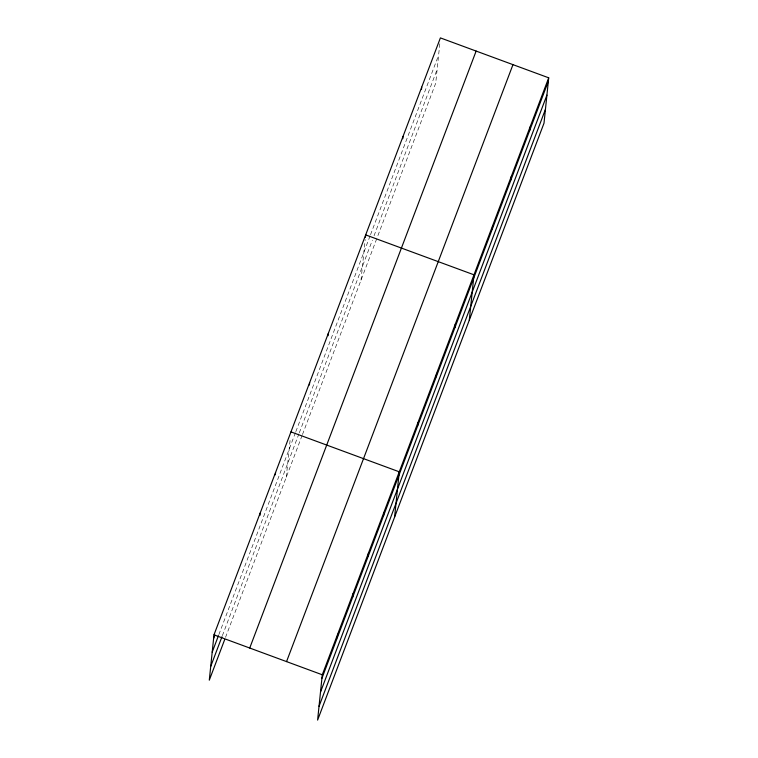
<?xml version="1.0" encoding="UTF-8"?>
<svg xmlns="http://www.w3.org/2000/svg" width="758" height="758" viewBox="0 0 758 758"><rect width="100%" height="100%" fill="white"/><g stroke="black" fill="none" stroke-linecap="round" stroke-linejoin="round"><path stroke-width="0.57" stroke-dasharray="3.79 2.84" d="M286.278 477.218L290.238 438.854M360.998 280.214L365.195 239.566M439.801 43.718L435.717 83.219L377.181 237.538M218.854 634.617L295.402 432.79M295.819 431.69L370.122 235.795M370.529 234.696L438.607 55.211M222.378 635.668L298.908 433.87M299.325 432.771L372.386 240.153M374.045 235.776L437.139 69.423M225.524 637.393L302.054 435.623M302.47 434.533L376.773 238.628"/><path stroke-width="1.14" d="M548.707 77.818L322.283 674.781L317.602 720.1L544.017 123.147L548.707 77.818L440.398 37.9L213.983 634.853L209.293 680.182L224.69 639.581M259.928 515.421L260.174 513.081M275.325 474.83L275.561 472.49M309.397 384.988L309.643 382.638M328.081 335.737L328.318 333.397M365.441 237.245L365.678 234.895L473.987 274.813L469.306 320.141M337.319 637.705L337.68 634.181M352.716 597.105L353.076 593.59M402.792 138.742L403.038 136.402M368.113 556.514L368.473 552.999M421.476 89.491L421.723 87.151M383.51 515.923L383.87 512.408M394.586 517.136L399.267 471.817L290.958 431.889M417.582 426.081L417.952 422.566M436.267 376.83L436.627 373.315M454.942 327.579L455.302 324.064M492.302 229.087L492.662 225.571M510.977 179.836L511.347 176.32M529.662 130.584L530.022 127.069M213.614 638.378L214.865 635.081M212.193 652.174L218.437 635.716M210.724 666.386L221.961 636.758M249.723 648.033L476.138 51.07M286.543 661.601L512.967 64.648M321.923 678.296L548.337 81.333M320.501 692.092L546.916 95.129M319.033 706.304L545.447 109.351M213.983 634.853L322.283 674.781"/></g></svg>
